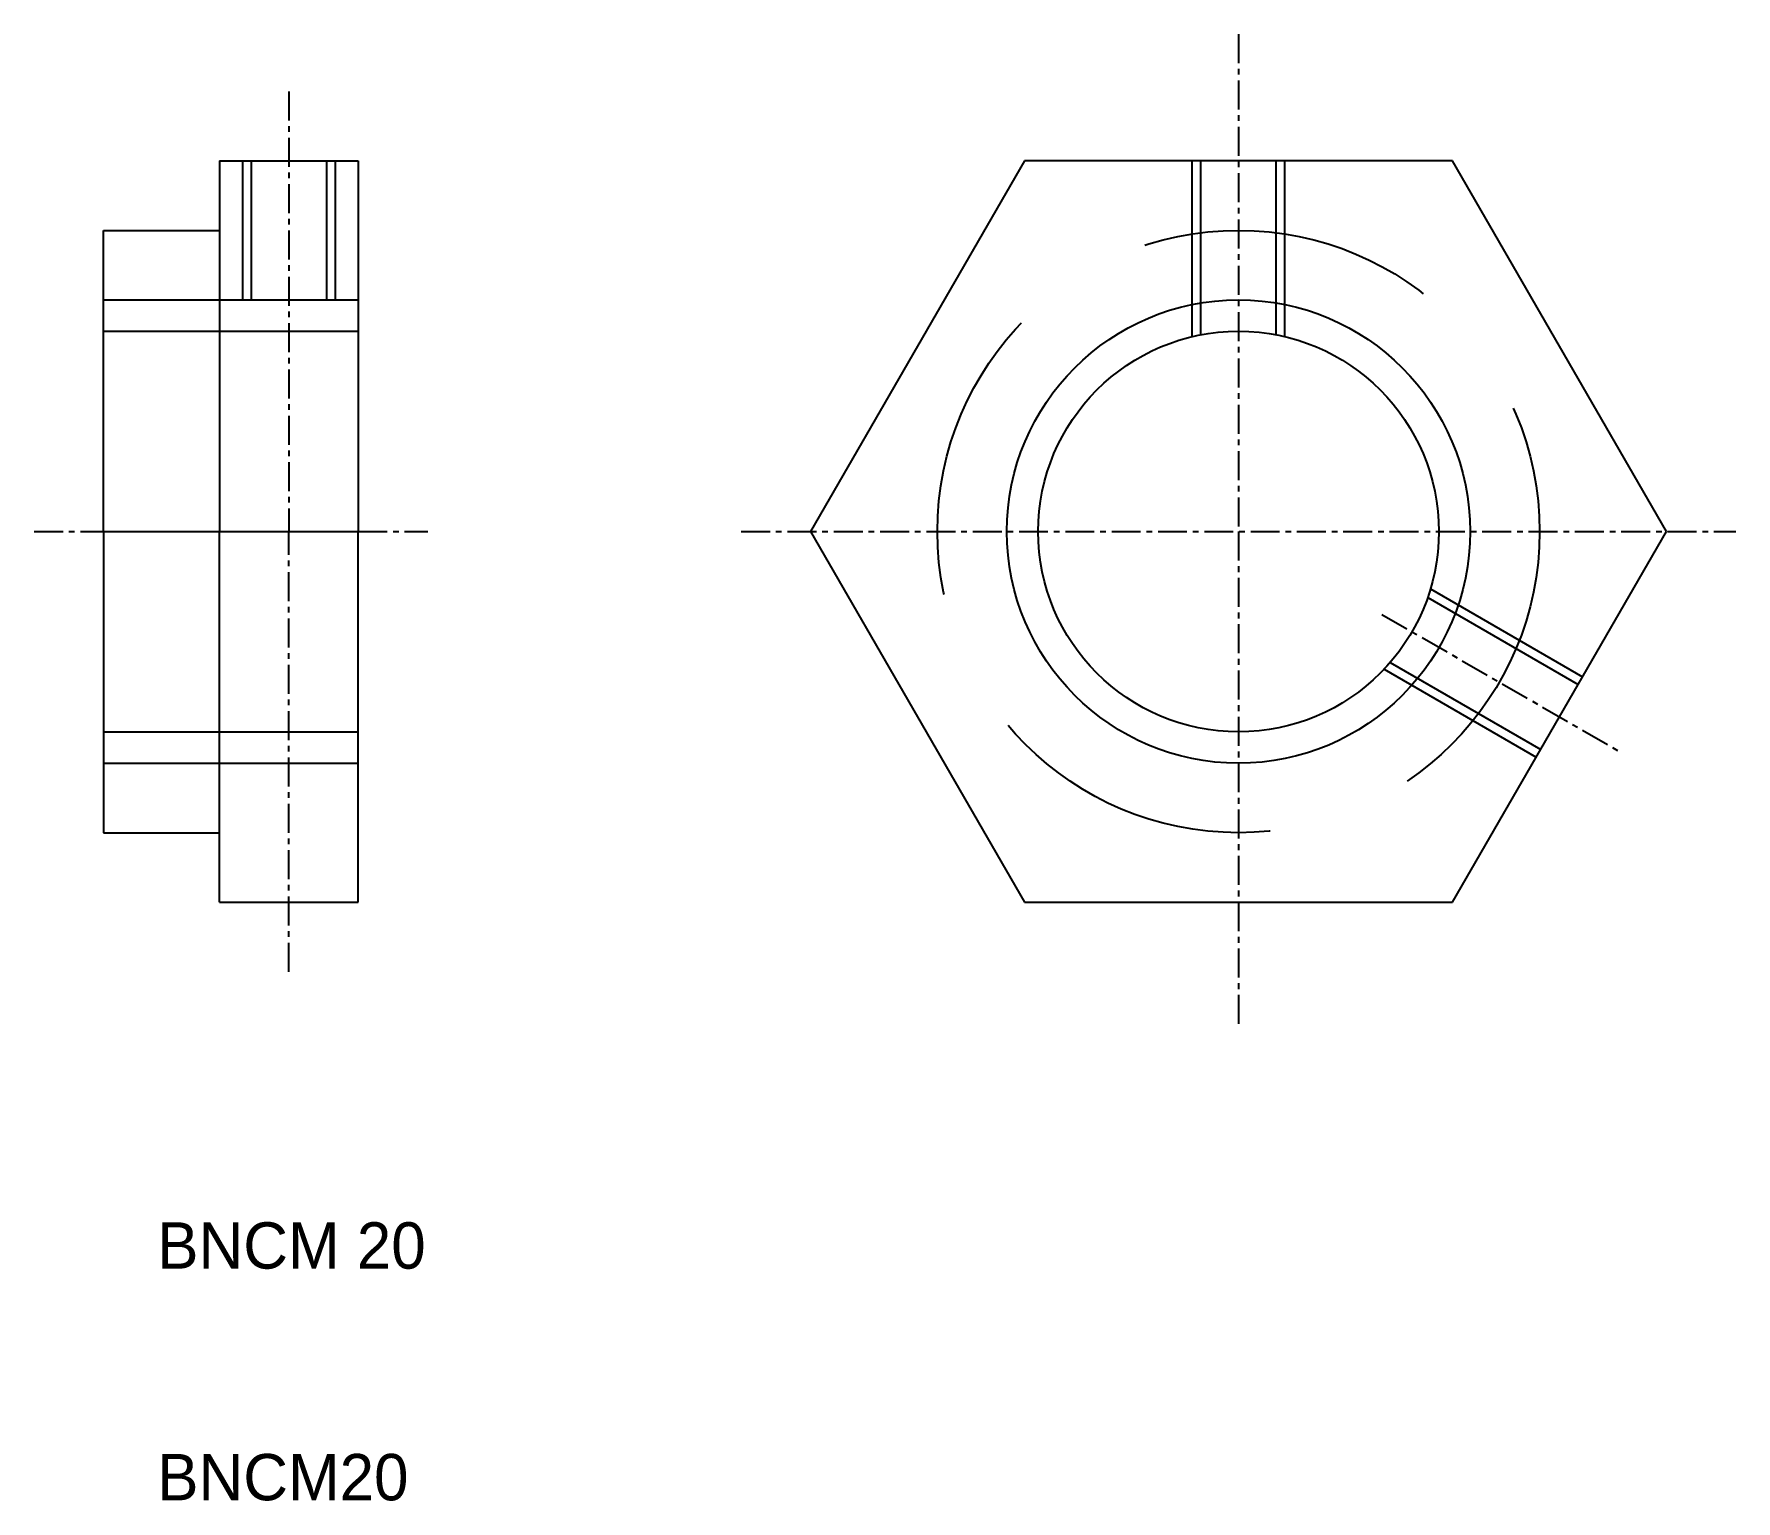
# Model space of a CAD drawing. Extents: x 138.2 to 211.6, y 83.4 to 146.7.
import ezdxf

# ---------------------------------------------------------------- set-up
doc = ezdxf.new("R2010")
doc.units = 0
doc.linetypes.add('CENTER', pattern=[2, 1.25, -0.25, 0.25, -0.25])
doc.linetypes.add('DASHED', pattern=[19.05, 12.7, -6.35])
doc.layers.get('0').update_dxf_attribs({"linetype": 'CONTINUOUS'})
doc.layers.add('CENTER', color=1, linetype='CENTER')

msp = doc.modelspace()

# ---------------------------------------------------------------- linework, layer by layer
for p, q in [((146.165, 141.272), (152.165, 141.272)), ((146.165, 141.272), (146.165, 138.272)), ((152.165, 141.272), (152.165, 125.272)), ((180.927, 141.272), (171.689, 125.272)), ((199.402, 141.272), (180.927, 141.272)), ((208.64, 125.272), (199.402, 141.272)), ((141.165, 125.272), (141.165, 138.272)), ((141.165, 138.272), (146.165, 138.272)), ((146.165, 138.272), (146.165, 125.272)), ((141.165, 125.272), (152.165, 125.272)), ((141.165, 125.272), (141.165, 112.272)), ((146.165, 112.272), (146.165, 125.272)), ((152.165, 109.272), (152.165, 125.272)), ((171.689, 125.272), (180.927, 109.272)), ((199.402, 109.272), (208.64, 125.272)), ((141.165, 112.272), (146.165, 112.272)), ((146.165, 109.272), (146.165, 112.272)), ((146.165, 109.272), (152.165, 109.272)), ((180.927, 109.272), (199.402, 109.272))]:
    msp.add_line(p, q)
at = {"color": 3, "linetype": 'DASHED'}
for p, q in [((147.165, 141.272), (147.165, 135.272)), ((147.544, 141.272), (147.544, 135.272)), ((150.786, 141.272), (150.786, 135.272)), ((151.165, 141.272), (151.165, 135.272)), ((188.165, 133.684), (188.165, 141.272)), ((188.544, 133.766), (188.544, 141.272)), ((191.786, 133.766), (191.786, 141.272)), ((192.165, 133.684), (192.165, 141.272)), ((141.165, 135.272), (152.165, 135.272)), ((141.165, 133.919), (152.165, 133.919)), ((198.45, 122.798), (205.021, 119.004)), ((198.331, 122.429), (204.832, 118.676)), ((196.45, 119.334), (203.021, 115.54)), ((196.71, 119.621), (203.211, 115.868)), ((141.165, 116.625), (152.165, 116.625)), ((141.165, 115.272), (152.165, 115.272))]:
    msp.add_line(p, q, dxfattribs=at)
at = {"linetype": 'DASHED'}
msp.add_circle((190.165, 125.272), 13, dxfattribs=at)
at = {"color": 3}
msp.add_circle((190.165, 125.272), 10, dxfattribs=at)
msp.add_circle((190.165, 125.272), 8.647)
at = {"layer": 'CENTER', "color": 1, "linetype": 'CENTER'}
for p, q in [((190.165, 146.747), (190.165, 125.272)), ((149.165, 144.272), (149.165, 125.272)), ((138.165, 125.272), (155.165, 125.272)), ((149.165, 106.272), (149.165, 125.272)), ((168.689, 125.272), (211.64, 125.272)), ((190.165, 125.272), (190.165, 103.797)), ((196.354, 121.698), (206.619, 115.772))]:
    msp.add_line(p, q, dxfattribs=at)

# ---------------------------------------------------------------- texts
for s, p in [('BNCM 20', (143.482, 93.455)), ('BNCM20', (143.482, 83.455))]:
    msp.add_text(s, height=2).set_placement(p)

doc.saveas('drawing.dxf')
